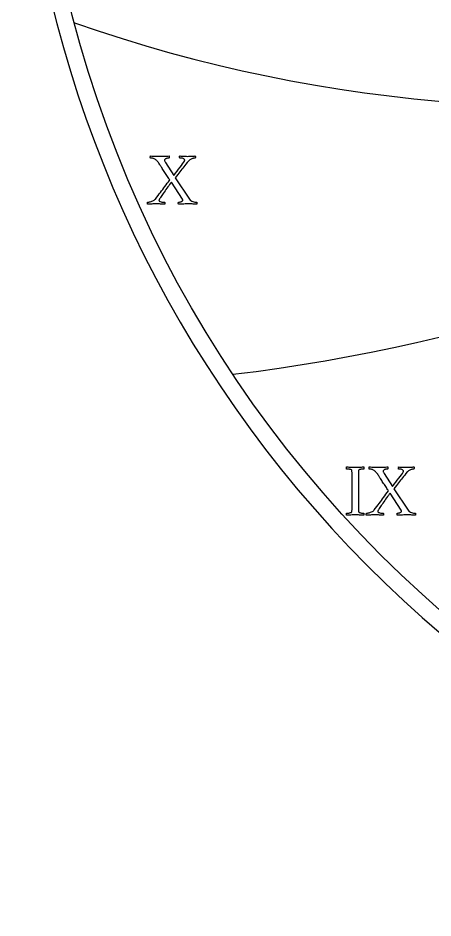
# Model space of a CAD drawing. Header units: millimetres. Extents: x -69 to 69, y -69 to 71.
# Drawn here: x -69.4 to -45.4, y -69.4 to -17.2 of the extents above; entities that cross this region are included whole.
import ezdxf

# ---------------------------------------------------------------- set-up
doc = ezdxf.new("R2010")
doc.units = ezdxf.units.MM
for name, color, linetype in [('CUT_OUTER', 1, 'Continuous'), ('ENGRAVE', 7, 'Continuous'), ('ENGRAVE_FINE', 8, 'Continuous'), ('TEXT', 5, 'Continuous')]:
    doc.layers.add(name, color=color, linetype=linetype)

msp = doc.modelspace()

# ---------------------------------------------------------------- linework, layer by layer
at = {"layer": 'CUT_OUTER'}
msp.add_arc((-0.0002, -0.0002), 69.3899, 142.382592, 87.802904, dxfattribs=at)
at = {"layer": 'ENGRAVE'}
msp.add_circle((0, 0), 68.4, dxfattribs=at)
for centre, radius, start, end in [((-37.403, 64.7839), 87.1817, 250.772045, 281.064755), ((-70.168, 70.168), 108.866, 276.97634, 299.695873)]:
    msp.add_arc(centre, radius, start, end, dxfattribs=at)
at = {"layer": 'ENGRAVE_FINE'}
msp.add_arc((0, 94.8342), 120.4247, 235.470784, 304.529216, dxfattribs=at)
at = {"layer": 'TEXT'}
for points in [[(-61.181, -25.2581), (-61.1049, -25.2577), (-61.0321, -25.2565), (-60.9625, -25.2545), (-60.8962, -25.2517), (-60.8317, -25.2486), (-60.7678, -25.2457), (-60.7044, -25.2432), (-60.6416, -25.2409), (-60.6378, -25.2517), (-60.6351, -25.2668), (-60.6335, -25.2862), (-60.633, -25.3099), (-60.6341, -25.3326), (-60.6373, -25.3487), (-60.6427, -25.3585), (-60.6502, -25.3617), (-60.6672, -25.3624), (-60.688, -25.3644), (-60.7125, -25.3678), (-60.7408, -25.3725), (-60.7705, -25.379), (-60.7991, -25.3876), (-60.8266, -25.3984), (-60.853, -25.4113), (-60.8757, -25.4271), (-60.8919, -25.4464), (-60.9016, -25.4692), (-60.9048, -25.4955), (-60.9016, -25.5211), (-60.8919, -25.5505), (-60.8757, -25.5836), (-60.853, -25.6206), (-60.3655, -26.3714), (-60.2716, -26.246), (-60.1799, -26.1243), (-60.0904, -26.0065), (-60.003, -25.8924), (-59.9226, -25.7864), (-59.8541, -25.6929), (-59.7975, -25.6117), (-59.7527, -25.5429), (-59.747, -25.5321), (-59.7425, -25.5213), (-59.7394, -25.5106), (-59.7376, -25.4998), (-59.7367, -25.4901), (-59.736, -25.4825), (-59.7356, -25.4771), (-59.7355, -25.4739), (-59.7387, -25.4582), (-59.7484, -25.4415), (-59.7646, -25.4237), (-59.7873, -25.4048), (-59.821, -25.3878), (-59.8703, -25.3757), (-59.9353, -25.3684), (-60.016, -25.366), (-60.0218, -25.361), (-60.0262, -25.3504), (-60.0293, -25.334), (-60.0311, -25.3121), (-60.0315, -25.289), (-60.0305, -25.2695), (-60.0282, -25.2534), (-60.0246, -25.2409), (-59.9638, -25.2451), (-59.9065, -25.249), (-59.8527, -25.2526), (-59.8024, -25.256), (-59.7526, -25.2588), (-59.7004, -25.2608), (-59.6458, -25.262), (-59.5888, -25.2624), (-59.51, -25.2619), (-59.4378, -25.2603), (-59.372, -25.2576), (-59.3126, -25.2538), (-59.259, -25.2498), (-59.2102, -25.2463), (-59.1662, -25.2433), (-59.1271, -25.2409), (-59.1232, -25.2511), (-59.1201, -25.2646), (-59.1178, -25.2813), (-59.1163, -25.3013), (-59.1167, -25.3215), (-59.1201, -25.339), (-59.1264, -25.3539), (-59.1357, -25.366), (-59.1475, -25.3667), (-59.1654, -25.3687), (-59.1895, -25.3721), (-59.2199, -25.3768), (-59.2541, -25.3838), (-59.29, -25.3941), (-59.3275, -25.4075), (-59.3666, -25.4243), (-59.4055, -25.4449), (-59.4426, -25.4701), (-59.4778, -25.4999), (-59.5111, -25.5343), (-59.5884, -25.6281), (-59.6605, -25.7155), (-59.7275, -25.7964), (-59.7894, -25.8708), (-59.8484, -25.9423), (-59.9065, -26.0143), (-59.9638, -26.0869), (-60.0203, -26.1599), (-60.0788, -26.2368), (-60.1422, -26.3207), (-60.2104, -26.4115), (-60.2835, -26.5094), (-59.455, -27.7521), (-59.4208, -27.7942), (-59.3784, -27.8298), (-59.328, -27.8589), (-59.2695, -27.8816), (-59.2083, -27.8985), (-59.1498, -27.9107), (-59.0939, -27.918), (-59.0408, -27.9204), (-59.0353, -27.9309), (-59.0316, -27.9452), (-59.0299, -27.9633), (-59.03, -27.9851), (-59.0312, -28.0064), (-59.0327, -28.0229), (-59.0345, -28.0345), (-59.0365, -28.0412), (-59.0969, -28.037), (-59.153, -28.0331), (-59.2048, -28.0295), (-59.2522, -28.0261), (-59.3, -28.0233), (-59.3525, -28.0212), (-59.41, -28.02), (-59.4723, -28.0196), (-59.5579, -28.02), (-59.6379, -28.0212), (-59.7122, -28.0233), (-59.7808, -28.0261), (-59.8494, -28.0295), (-59.9237, -28.0331), (-60.0037, -28.037), (-60.0893, -28.0412), (-60.0969, -28.0304), (-60.1023, -28.0153), (-60.1055, -27.9959), (-60.1066, -27.9722), (-60.1055, -27.9495), (-60.1023, -27.9333), (-60.0969, -27.9236), (-60.0893, -27.9204), (-60.0743, -27.9196), (-60.0553, -27.9172), (-60.0323, -27.9131), (-60.0052, -27.9074), (-59.9764, -27.9), (-59.9485, -27.8907), (-59.9214, -27.8795), (-59.8951, -27.8665), (-59.8725, -27.8518), (-59.8563, -27.8357), (-59.8466, -27.8183), (-59.8434, -27.7996), (-59.8438, -27.7949), (-59.845, -27.7893), (-59.847, -27.783), (-59.8498, -27.7758), (-59.8532, -27.7687), (-59.8568, -27.7624), (-59.8608, -27.7568), (-59.8649, -27.7521), (-60.5078, -26.7597), (-60.5563, -26.824), (-60.6065, -26.8918), (-60.6587, -26.9632), (-60.7128, -27.038), (-60.7674, -27.1142), (-60.8212, -27.1896), (-60.8742, -27.2641), (-60.9264, -27.3379), (-60.9763, -27.4091), (-61.0224, -27.476), (-61.0647, -27.5385), (-61.1033, -27.5968), (-61.137, -27.6486), (-61.1648, -27.6917), (-61.1866, -27.7262), (-61.2025, -27.7521), (-61.205, -27.757), (-61.2079, -27.7629), (-61.2114, -27.7699), (-61.2155, -27.778), (-61.2193, -27.7869), (-61.222, -27.7963), (-61.2236, -27.8063), (-61.2241, -27.8168), (-61.2195, -27.8358), (-61.2058, -27.854), (-61.1828, -27.8714), (-61.1508, -27.888), (-61.1076, -27.9022), (-61.0515, -27.9123), (-60.9825, -27.9184), (-60.9005, -27.9204), (-60.8947, -27.9309), (-60.8902, -27.9452), (-60.8871, -27.9633), (-60.8854, -27.9851), (-60.885, -28.0064), (-60.8859, -28.0229), (-60.8882, -28.0345), (-60.8919, -28.0412), (-60.9504, -28.037), (-61.0094, -28.0331), (-61.069, -28.0295), (-61.1292, -28.0261), (-61.1893, -28.0233), (-61.2489, -28.0212), (-61.308, -28.02), (-61.3665, -28.0196), (-61.4455, -28.02), (-61.5186, -28.0212), (-61.5857, -28.0233), (-61.647, -28.0261), (-61.7058, -28.0295), (-61.7656, -28.0331), (-61.8266, -28.037), (-61.8886, -28.0412), (-61.892, -28.0289), (-61.8934, -28.0137), (-61.893, -27.9955), (-61.8908, -27.9743), (-61.8877, -27.954), (-61.8848, -27.9382), (-61.8823, -27.927), (-61.88, -27.9204), (-61.8669, -27.9194), (-61.8449, -27.9166), (-61.814, -27.9119), (-61.7743, -27.9053), (-61.7292, -27.8961), (-61.6826, -27.8837), (-61.6343, -27.8681), (-61.5844, -27.8492), (-61.5365, -27.8267), (-61.4943, -27.8001), (-61.4578, -27.7695), (-61.4269, -27.7349), (-61.349, -27.6335), (-61.2748, -27.5364), (-61.2044, -27.4436), (-61.1378, -27.3551), (-61.0732, -27.2687), (-61.0089, -27.182), (-60.9449, -27.095), (-60.8811, -27.0078), (-60.816, -26.9187), (-60.7479, -26.826), (-60.6768, -26.7299), (-60.6028, -26.6303), (-60.6283, -26.5891), (-60.6572, -26.5434), (-60.6897, -26.4931), (-60.7257, -26.4382), (-60.7638, -26.3804), (-60.8023, -26.3212), (-60.8414, -26.2607), (-60.8811, -26.1988), (-60.9205, -26.1373), (-60.9587, -26.078), (-60.996, -26.0208), (-61.0321, -25.9658), (-61.0661, -25.9143), (-61.0968, -25.8676), (-61.1243, -25.8258), (-61.1486, -25.7889), (-61.1684, -25.7587), (-61.1826, -25.7371), (-61.1911, -25.7241), (-61.1939, -25.7198), (-61.228, -25.6667), (-61.2613, -25.6195), (-61.2938, -25.5782), (-61.3255, -25.5429), (-61.3583, -25.5114), (-61.394, -25.4814), (-61.4327, -25.4531), (-61.4744, -25.4264), (-61.5034, -25.4104), (-61.5342, -25.3967), (-61.567, -25.3856), (-61.6017, -25.3768), (-61.6352, -25.3702), (-61.6648, -25.3655), (-61.6902, -25.3626), (-61.7117, -25.3617), (-61.7192, -25.3585), (-61.7246, -25.3487), (-61.7279, -25.3326), (-61.7289, -25.3099), (-61.7279, -25.2862), (-61.7246, -25.2668), (-61.7192, -25.2517), (-61.7117, -25.2409), (-61.6369, -25.2432), (-61.5677, -25.2457), (-61.5042, -25.2486), (-61.4463, -25.2517), (-61.3885, -25.2545), (-61.325, -25.2565), (-61.2558, -25.2577), (-61.181, -25.2581)], [(-49.8572, -43.2744), (-49.7951, -43.274), (-49.7337, -43.2728), (-49.6732, -43.2708), (-49.6134, -43.2679), (-49.5534, -43.2648), (-49.4921, -43.262), (-49.4294, -43.2595), (-49.3653, -43.2572), (-49.3579, -43.2674), (-49.3529, -43.2809), (-49.3504, -43.2976), (-49.3502, -43.3176), (-49.352, -43.3375), (-49.3551, -43.3542), (-49.3595, -43.3677), (-49.3653, -43.378), (-49.381, -43.3784), (-49.402, -43.3796), (-49.4284, -43.3816), (-49.4602, -43.3844), (-49.4942, -43.3881), (-49.5271, -43.3925), (-49.5589, -43.3978), (-49.5897, -43.4039), (-49.6167, -43.4111), (-49.6372, -43.42), (-49.6512, -43.4306), (-49.6587, -43.4427), (-49.6645, -43.4659), (-49.669, -43.4923), (-49.6721, -43.522), (-49.6738, -43.5549), (-49.6748, -43.5902), (-49.6755, -43.6272), (-49.6759, -43.6657), (-49.676, -43.7059), (-49.676, -43.7124), (-49.676, -43.7188), (-49.676, -43.7253), (-49.676, -43.7318), (-49.676, -43.7383), (-49.676, -43.7447), (-49.676, -43.7512), (-49.676, -43.7577), (-49.676, -45.557), (-49.676, -45.5634), (-49.676, -45.5699), (-49.676, -45.5764), (-49.676, -45.5829), (-49.676, -45.5893), (-49.676, -45.5958), (-49.676, -45.6023), (-49.676, -45.6087), (-49.6759, -45.6488), (-49.6755, -45.687), (-49.6748, -45.7232), (-49.6738, -45.7576), (-49.6721, -45.7896), (-49.669, -45.8186), (-49.6645, -45.8446), (-49.6587, -45.8676), (-49.6512, -45.8782), (-49.6372, -45.8881), (-49.6167, -45.8976), (-49.5897, -45.9065), (-49.5589, -45.9144), (-49.5271, -45.921), (-49.4942, -45.9263), (-49.4602, -45.9302), (-49.4284, -45.933), (-49.402, -45.9351), (-49.381, -45.9363), (-49.3653, -45.9367), (-49.3595, -45.9469), (-49.3551, -45.9604), (-49.352, -45.9771), (-49.3502, -45.9971), (-49.3504, -46.017), (-49.3529, -46.0338), (-49.3579, -46.0472), (-49.3653, -46.0575), (-49.4294, -46.0533), (-49.4921, -46.0494), (-49.5534, -46.0458), (-49.6134, -46.0424), (-49.6732, -46.0396), (-49.7337, -46.0375), (-49.7951, -46.0363), (-49.8572, -46.0359), (-49.9179, -46.0363), (-49.9791, -46.0375), (-50.0409, -46.0396), (-50.1032, -46.0424), (-50.166, -46.0458), (-50.2294, -46.0494), (-50.2933, -46.0533), (-50.3577, -46.0575), (-50.3652, -46.0472), (-50.3701, -46.0338), (-50.3727, -46.017), (-50.3728, -45.9971), (-50.3711, -45.9771), (-50.368, -45.9604), (-50.3635, -45.9469), (-50.3577, -45.9367), (-50.3421, -45.9363), (-50.3211, -45.9351), (-50.2946, -45.933), (-50.2628, -45.9302), (-50.2287, -45.9263), (-50.1954, -45.921), (-50.1629, -45.9144), (-50.1312, -45.9065), (-50.1036, -45.8976), (-50.0832, -45.8881), (-50.0701, -45.8782), (-50.0643, -45.8676), (-50.0566, -45.8399), (-50.0508, -45.8083), (-50.0469, -45.773), (-50.0449, -45.7339), (-50.044, -45.6921), (-50.0433, -45.6487), (-50.0429, -45.6036), (-50.0428, -45.557), (-50.0428, -43.7577), (-50.0429, -43.7109), (-50.0433, -43.6655), (-50.044, -43.6214), (-50.0449, -43.5786), (-50.0469, -43.5386), (-50.0508, -43.5026), (-50.0566, -43.4706), (-50.0643, -43.4427), (-50.0701, -43.4306), (-50.0832, -43.42), (-50.1036, -43.4111), (-50.1312, -43.4039), (-50.1629, -43.3978), (-50.1954, -43.3925), (-50.2287, -43.3881), (-50.2628, -43.3844), (-50.2946, -43.3816), (-50.3211, -43.3796), (-50.3421, -43.3784), (-50.3577, -43.378), (-50.3635, -43.3677), (-50.368, -43.3542), (-50.3711, -43.3375), (-50.3728, -43.3176), (-50.3727, -43.2976), (-50.3701, -43.2809), (-50.3652, -43.2674), (-50.3577, -43.2572), (-50.2933, -43.2595), (-50.2294, -43.262), (-50.166, -43.2648), (-50.1032, -43.2679), (-50.0409, -43.2708), (-49.9791, -43.2728), (-49.9179, -43.274), (-49.8572, -43.2744)], [(-48.511, -43.2744), (-48.4349, -43.274), (-48.3621, -43.2728), (-48.2925, -43.2708), (-48.2262, -43.2679), (-48.1618, -43.2648), (-48.0978, -43.262), (-48.0345, -43.2595), (-47.9716, -43.2572), (-47.9679, -43.2679), (-47.9652, -43.283), (-47.9635, -43.3025), (-47.963, -43.3262), (-47.9641, -43.3488), (-47.9673, -43.365), (-47.9727, -43.3747), (-47.9803, -43.378), (-47.9972, -43.3786), (-48.018, -43.3807), (-48.0426, -43.384), (-48.0709, -43.3888), (-48.1005, -43.3952), (-48.1291, -43.4039), (-48.1566, -43.4147), (-48.1831, -43.4276), (-48.2057, -43.4434), (-48.2219, -43.4627), (-48.2316, -43.4854), (-48.2348, -43.5117), (-48.2316, -43.5374), (-48.2219, -43.5667), (-48.2057, -43.5999), (-48.1831, -43.6369), (-47.6955, -44.3876), (-47.6016, -44.2622), (-47.5099, -44.1406), (-47.4204, -44.0228), (-47.333, -43.9087), (-47.2527, -43.8027), (-47.1842, -43.7091), (-47.1275, -43.628), (-47.0828, -43.5592), (-47.077, -43.5484), (-47.0725, -43.5376), (-47.0694, -43.5268), (-47.0677, -43.516), (-47.0667, -43.5063), (-47.0661, -43.4988), (-47.0656, -43.4934), (-47.0655, -43.4902), (-47.0687, -43.4745), (-47.0785, -43.4578), (-47.0946, -43.44), (-47.1173, -43.4211), (-47.151, -43.4041), (-47.2004, -43.392), (-47.2653, -43.3847), (-47.346, -43.3823), (-47.3518, -43.3773), (-47.3562, -43.3666), (-47.3593, -43.3503), (-47.3611, -43.3284), (-47.3615, -43.3053), (-47.3605, -43.2857), (-47.3582, -43.2697), (-47.3546, -43.2572), (-47.2938, -43.2613), (-47.2365, -43.2652), (-47.1827, -43.2689), (-47.1324, -43.2723), (-47.0826, -43.2751), (-47.0305, -43.2771), (-46.9758, -43.2783), (-46.9188, -43.2787), (-46.8401, -43.2782), (-46.7678, -43.2766), (-46.702, -43.2739), (-46.6427, -43.2701), (-46.589, -43.2661), (-46.5402, -43.2626), (-46.4962, -43.2596), (-46.4571, -43.2572), (-46.4532, -43.2674), (-46.4501, -43.2809), (-46.4478, -43.2976), (-46.4463, -43.3176), (-46.4467, -43.3378), (-46.4501, -43.3553), (-46.4564, -43.3702), (-46.4657, -43.3823), (-46.4775, -43.383), (-46.4954, -43.385), (-46.5196, -43.3884), (-46.5499, -43.3931), (-46.5841, -43.4001), (-46.62, -43.4103), (-46.6575, -43.4238), (-46.6966, -43.4405), (-46.7356, -43.4612), (-46.7726, -43.4864), (-46.8078, -43.5162), (-46.8411, -43.5506), (-46.9184, -43.6444), (-46.9905, -43.7318), (-47.0576, -43.8127), (-47.1194, -43.8871), (-47.1784, -43.9586), (-47.2365, -44.0306), (-47.2938, -44.1031), (-47.3503, -44.1762), (-47.4088, -44.2531), (-47.4722, -44.3369), (-47.5404, -44.4278), (-47.6135, -44.5257), (-46.785, -45.7684), (-46.7508, -45.8105), (-46.7085, -45.8461), (-46.658, -45.8752), (-46.5995, -45.8978), (-46.5383, -45.9148), (-46.4798, -45.927), (-46.4239, -45.9342), (-46.3708, -45.9367), (-46.3653, -45.9472), (-46.3617, -45.9615), (-46.3599, -45.9796), (-46.36, -46.0014), (-46.3612, -46.0227), (-46.3627, -46.0392), (-46.3645, -46.0507), (-46.3665, -46.0575), (-46.4269, -46.0533), (-46.483, -46.0494), (-46.5348, -46.0458), (-46.5823, -46.0424), (-46.63, -46.0396), (-46.6826, -46.0375), (-46.74, -46.0363), (-46.8023, -46.0359), (-46.8879, -46.0363), (-46.9679, -46.0375), (-47.0422, -46.0396), (-47.1108, -46.0424), (-47.1795, -46.0458), (-47.2537, -46.0494), (-47.3337, -46.0533), (-47.4193, -46.0575), (-47.4269, -46.0467), (-47.4323, -46.0316), (-47.4355, -46.0122), (-47.4366, -45.9885), (-47.4355, -45.9658), (-47.4323, -45.9496), (-47.4269, -45.9399), (-47.4193, -45.9367), (-47.4044, -45.9359), (-47.3853, -45.9334), (-47.3623, -45.9294), (-47.3352, -45.9237), (-47.3065, -45.9163), (-47.2786, -45.907), (-47.2515, -45.8958), (-47.2252, -45.8827), (-47.2025, -45.868), (-47.1863, -45.852), (-47.1766, -45.8346), (-47.1734, -45.8159), (-47.1738, -45.8111), (-47.175, -45.8056), (-47.177, -45.7993), (-47.1799, -45.7921), (-47.1832, -45.785), (-47.1869, -45.7786), (-47.1908, -45.7731), (-47.195, -45.7684), (-47.8379, -44.776), (-47.8863, -44.8403), (-47.9366, -44.9081), (-47.9888, -44.9795), (-48.0428, -45.0543), (-48.0974, -45.1305), (-48.1512, -45.2058), (-48.2042, -45.2804), (-48.2564, -45.3542), (-48.3063, -45.4254), (-48.3524, -45.4922), (-48.3948, -45.5548), (-48.4333, -45.6131), (-48.467, -45.6648), (-48.4948, -45.708), (-48.5166, -45.7425), (-48.5326, -45.7684), (-48.535, -45.7732), (-48.538, -45.7792), (-48.5415, -45.7862), (-48.5455, -45.7943), (-48.5493, -45.8032), (-48.552, -45.8126), (-48.5536, -45.8226), (-48.5541, -45.8331), (-48.5495, -45.8521), (-48.5358, -45.8703), (-48.5129, -45.8877), (-48.4808, -45.9043), (-48.4376, -45.9185), (-48.3815, -45.9286), (-48.3125, -45.9347), (-48.2305, -45.9367), (-48.2247, -45.9472), (-48.2203, -45.9615), (-48.2172, -45.9796), (-48.2154, -46.0014), (-48.215, -46.0227), (-48.216, -46.0392), (-48.2182, -46.0507), (-48.2219, -46.0575), (-48.2804, -46.0533), (-48.3395, -46.0494), (-48.3991, -46.0458), (-48.4592, -46.0424), (-48.5193, -46.0396), (-48.5789, -46.0375), (-48.638, -46.0363), (-48.6965, -46.0359), (-48.7755, -46.0363), (-48.8486, -46.0375), (-48.9158, -46.0396), (-48.977, -46.0424), (-49.0358, -46.0458), (-49.0956, -46.0494), (-49.1566, -46.0533), (-49.2186, -46.0575), (-49.222, -46.0452), (-49.2235, -46.03), (-49.2231, -46.0118), (-49.2208, -45.9906), (-49.2177, -45.9702), (-49.2148, -45.9545), (-49.2123, -45.9433), (-49.21, -45.9367), (-49.1969, -45.9357), (-49.1749, -45.9329), (-49.1441, -45.9282), (-49.1043, -45.9216), (-49.0592, -45.9124), (-49.0126, -45.9), (-48.9643, -45.8844), (-48.9144, -45.8655), (-48.8666, -45.843), (-48.8243, -45.8164), (-48.7878, -45.7858), (-48.7569, -45.7511), (-48.679, -45.6497), (-48.6048, -45.5527), (-48.5344, -45.4599), (-48.4678, -45.3714), (-48.4032, -45.285), (-48.3389, -45.1983), (-48.2749, -45.1113), (-48.2111, -45.0241), (-48.146, -44.935), (-48.0779, -44.8423), (-48.0068, -44.7462), (-47.9328, -44.6465), (-47.9583, -44.6054), (-47.9873, -44.5597), (-48.0198, -44.5094), (-48.0558, -44.4545), (-48.0938, -44.3967), (-48.1324, -44.3375), (-48.1715, -44.2769), (-48.2111, -44.2151), (-48.2505, -44.1536), (-48.2888, -44.0942), (-48.326, -44.0371), (-48.3621, -43.9821), (-48.3961, -43.9305), (-48.4268, -43.8839), (-48.4544, -43.8421), (-48.4786, -43.8051), (-48.4984, -43.7749), (-48.5126, -43.7534), (-48.5211, -43.7404), (-48.5239, -43.7361), (-48.558, -43.683), (-48.5913, -43.6358), (-48.6238, -43.5945), (-48.6555, -43.5592), (-48.6883, -43.5276), (-48.724, -43.4977), (-48.7627, -43.4694), (-48.8044, -43.4427), (-48.8334, -43.4267), (-48.8643, -43.413), (-48.897, -43.4018), (-48.9317, -43.3931), (-48.9653, -43.3865), (-48.9948, -43.3817), (-49.0203, -43.3789), (-49.0417, -43.378), (-49.0493, -43.3747), (-49.0547, -43.365), (-49.0579, -43.3488), (-49.059, -43.3262), (-49.0579, -43.3025), (-49.0547, -43.283), (-49.0493, -43.2679), (-49.0417, -43.2572), (-48.9669, -43.2595), (-48.8977, -43.262), (-48.8342, -43.2648), (-48.7763, -43.2679), (-48.7185, -43.2708), (-48.655, -43.2728), (-48.5858, -43.274), (-48.511, -43.2744)]]:
    msp.add_lwpolyline(points, close=True, dxfattribs=at)

doc.saveas('drawing.dxf')
